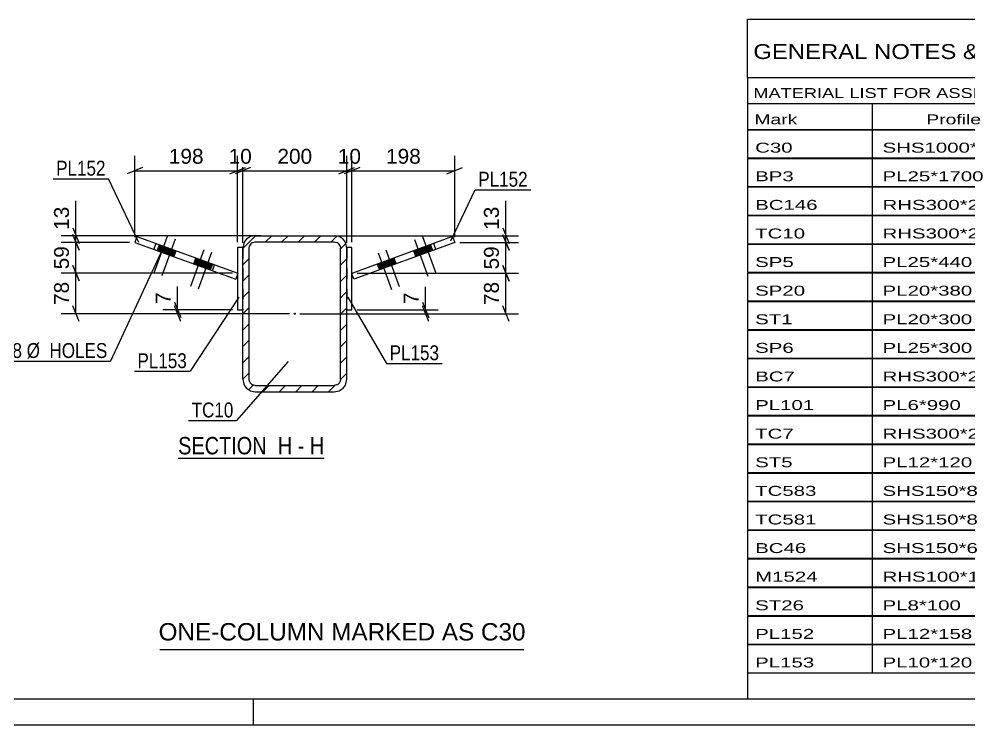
# Model space of a CAD drawing. Header units: millimetres. Extents: x 0 to 841, y 0 to 594.
# Drawn here: x 375.9 to 558.8, y 0 to 135.8 of the extents above; entities that cross this region are included whole.
import ezdxf

# ---------------------------------------------------------------- set-up
doc = ezdxf.new("R2010")
doc.units = ezdxf.units.MM
doc.linetypes.add('DXK_LINE_DOT2', pattern=[3.9198, 1.9599, -1.9599])
doc.linetypes.add('DXK_LINE_DOT3', pattern=[5.9187, 2.979, -0.9799, 0.9799, -0.9799])
doc.styles.add('Arial', font='arial.ttf', dxfattribs={"height": 0.2})
doc.styles.add('Arial Narrow', font='ARIALN.TTF', dxfattribs={"height": 0.2})

# ---------------------------------------------------------------- blocks, each defined once
blk = doc.blocks.new('Unknown-284856302-1131')
at = {"color": 5, "linetype": 'Continuous'}
for p, q in [((5, 5), (836, 5)), ((421, 0), (421, 5)), ((0, 0), (841, 0))]:
    blk.add_line(p, q, dxfattribs=at)
blk = doc.blocks.new('Unknown-284856302-19 - 27796')
at = {"color": 6, "linetype": 'Continuous'}
blk.add_line((406.53, 51.29), (434.6, 51.29), dxfattribs=at)
at = {"color": 0, "linetype": 'Continuous'}
for points in [[(424.64, 52.04), (424.64, 55.54), (406.53, 55.54), (406.53, 52.04)], [(428.46, 52.04), (428.46, 55.54), (425.69, 55.54), (425.69, 52.04)], [(430.79, 52.04), (430.79, 55.54), (429.51, 55.54), (429.51, 52.04)], [(434.6, 52.04), (434.6, 55.54), (431.84, 55.54), (431.84, 52.04)]]:
    blk.add_wipeout(points, dxfattribs=at)
at = {"color": 7, "linetype": 'Continuous', "style": 'Arial Narrow'}
for s, p in [('SECTION ', (406.53, 52.04)), ('H', (425.69, 52.04)), ('H', (431.84, 52.04)), ('-', (429.51, 52.04))]:
    blk.add_text(s, height=3.34, dxfattribs=at).set_placement(p)
blk = doc.blocks.new('Part-284856302-27802 - 27796')
at = {"linetype": 'Continuous'}
h = blk.add_hatch(dxfattribs=at)
h.set_pattern_fill('', scale=0.7, style=0, pattern_type=0)
h.set_pattern_definition([(45, (418.9562, 66.4893), (-1.57154, 1.57154), [])])
h.paths.add_polyline_path([(418.96, 91.69), (418.96, 66.49), (419.14, 65.57), (419.66, 64.79), (420.44, 64.27), (421.36, 64.09), (436.56, 64.09), (437.47, 64.27), (438.25, 64.79), (438.77, 65.57), (438.96, 66.49), (438.96, 91.69), (438.77, 92.61), (438.25, 93.39), (437.47, 93.91), (436.56, 94.09), (421.36, 94.09), (420.44, 93.91), (419.66, 93.39), (419.14, 92.61)])
h.paths.add_polyline_path([(420.51, 92.54), (420.9, 92.8), (421.36, 92.89), (436.56, 92.89), (437.02, 92.8), (437.4, 92.54), (437.66, 92.15), (437.76, 91.69), (437.76, 66.49), (437.66, 66.03), (437.4, 65.64), (437.02, 65.38), (436.56, 65.29), (421.36, 65.29), (420.9, 65.38), (420.51, 65.64), (420.25, 66.03), (420.16, 66.49), (420.16, 91.69), (420.25, 92.15)])
blk.add_hatch(color=246, dxfattribs=at).paths.add_polyline_path([(428.96, 78.99, -1), (428.96, 79.19, -1)])
at = {"color": 2, "linetype": 'Continuous'}
for p, q in [((421.36, 94.09), (420.44, 93.91)), ((421.36, 94.09), (436.56, 94.09)), ((437.47, 93.91), (436.56, 94.09)), ((419.14, 92.61), (418.96, 91.69)), ((418.96, 66.49), (418.96, 91.69)), ((420.16, 91.69), (420.25, 92.15)), ((420.16, 66.49), (420.16, 91.69)), ((420.9, 92.8), (421.36, 92.89)), ((421.36, 92.89), (436.56, 92.89)), ((436.56, 92.89), (437.02, 92.8)), ((437.66, 92.15), (437.76, 91.69)), ((437.76, 66.49), (437.76, 91.69)), ((438.96, 91.69), (438.77, 92.61)), ((438.96, 66.49), (438.96, 91.69)), ((418.96, 66.49), (419.14, 65.57)), ((420.25, 66.03), (420.16, 66.49)), ((437.76, 66.49), (437.66, 66.03)), ((438.77, 65.57), (438.96, 66.49)), ((420.44, 64.27), (421.36, 64.09)), ((421.36, 65.29), (420.9, 65.38)), ((421.36, 65.29), (436.56, 65.29)), ((421.36, 64.09), (436.56, 64.09)), ((437.02, 65.38), (436.56, 65.29)), ((436.56, 64.09), (437.47, 64.27))]:
    blk.add_line(p, q, dxfattribs=at)
at = {"color": 7, "linetype": 'DXK_LINE_DOT3'}
blk.add_line((428.96, 79.09), (428.96, 79.09), dxfattribs=at)
at = {"color": 246, "linetype": 'DXK_LINE_DOT2'}
blk.add_line((428.96, 79.09), (428.96, 79.09), dxfattribs=at)
at = {"color": 246, "linetype": 'Continuous'}
blk.add_circle((428.96, 79.09), 0.1, dxfattribs=at)
at = {"color": 2, "linetype": 'Continuous'}
for centre, radius, start, end in [((421.36, 91.69), 2.4, 112.5, 157.5), ((436.56, 91.69), 2.4, 22.5, 67.5), ((421.36, 91.69), 1.2, 112.5, 157.5), ((436.56, 91.69), 1.2, 22.5, 67.5), ((421.36, 66.49), 1.2, 202.5, 247.5), ((436.56, 66.49), 1.2, 292.5, 337.5), ((421.36, 66.49), 2.4, 202.5, 247.5), ((436.56, 66.49), 2.4, 292.5, 337.5)]:
    blk.add_arc(centre, radius, start, end, dxfattribs=at)
blk = doc.blocks.new('Part-284856302-27866 - 27796')
at = {"color": 2, "linetype": 'Continuous'}
for p, q in [((459.32, 93.91), (439.91, 86.84)), ((459.32, 93.91), (459.73, 92.78)), ((459.73, 92.78), (440.32, 85.71)), ((456.08, 91.45), (455.67, 92.57)), ((440.32, 85.71), (439.91, 86.84))]:
    blk.add_line(p, q, dxfattribs=at)
blk = doc.blocks.new('Part-284856302-27835 - 27796')
at = {"color": 2, "linetype": 'Continuous'}
for p, q in [((439.96, 91.81), (438.96, 91.81)), ((438.96, 91.81), (438.96, 91.69)), ((439.96, 79.81), (439.96, 91.81)), ((438.96, 79.81), (439.96, 79.81))]:
    blk.add_line(p, q, dxfattribs=at)
at = {"color": 7, "linetype": 'DXK_LINE_DOT2'}
blk.add_line((438.96, 91.69), (438.96, 79.81), dxfattribs=at)
blk = doc.blocks.new('Bolt-284856302-27914 - 27796')
at = {"linetype": 'Continuous'}
for points in [[(402.47, 91.24), (404.17, 90.62), (404.58, 91.75), (402.89, 92.36)], [(403.99, 90.69), (405.68, 90.07), (406.09, 91.2), (404.4, 91.81)], [(409.5, 88.68), (411.19, 88.07), (411.6, 89.19), (409.91, 89.81)], [(411.01, 88.13), (412.7, 87.52), (413.11, 88.64), (411.42, 89.26)]]:
    blk.add_hatch(color=1, dxfattribs=at).paths.add_polyline_path(points)
at = {"color": 1, "linetype": 'Continuous'}
for p, q in [((404.41, 93.94), (401.85, 86.89)), ((405.93, 93.39), (403.36, 86.34)), ((402.89, 92.36), (402.47, 91.24)), ((404.4, 91.81), (403.99, 90.69)), ((404.58, 91.75), (404.17, 90.62)), ((406.09, 91.2), (405.68, 90.07)), ((411.44, 91.38), (408.87, 84.33)), ((409.91, 89.81), (409.5, 88.68)), ((412.95, 90.83), (410.38, 83.78)), ((411.42, 89.26), (411.01, 88.13)), ((411.6, 89.19), (411.19, 88.07)), ((413.11, 88.64), (412.7, 87.52))]:
    blk.add_line(p, q, dxfattribs=at)
blk = doc.blocks.new('Part-284856302-27841 - 27796')
at = {"color": 2, "linetype": 'Continuous'}
for p, q in [((418.96, 91.83), (417.96, 91.83)), ((417.96, 91.83), (417.96, 79.83)), ((418.96, 91.83), (418.96, 91.69)), ((417.96, 79.83), (418.96, 79.83))]:
    blk.add_line(p, q, dxfattribs=at)
at = {"color": 7, "linetype": 'DXK_LINE_DOT2'}
blk.add_line((418.96, 91.69), (418.96, 79.83), dxfattribs=at)
blk = doc.blocks.new('Part-284856302-27869 - 27796')
at = {"color": 2, "linetype": 'Continuous'}
for p, q in [((398.61, 93.92), (398.2, 92.79)), ((398.61, 93.92), (418.01, 86.86)), ((398.2, 92.79), (417.6, 85.73)), ((402.25, 92.6), (401.84, 91.47)), ((418.01, 86.86), (417.6, 85.73))]:
    blk.add_line(p, q, dxfattribs=at)
at = {"color": 7, "linetype": 'DXK_LINE_DOT2'}
blk.add_line((413.12, 87.36), (413.53, 88.49), dxfattribs=at)
blk = doc.blocks.new('Bolt-284856302-27911 - 27796')
at = {"linetype": 'Continuous'}
for points in [[(452.23, 90.05), (453.92, 90.66), (453.51, 91.79), (451.82, 91.18)], [(453.76, 90.6), (455.45, 91.22), (455.04, 92.35), (453.35, 91.73)], [(446.75, 88.05), (448.44, 88.67), (448.03, 89.79), (446.34, 89.18)], [(445.22, 87.5), (446.91, 88.11), (446.5, 89.24), (444.81, 88.62)]]:
    blk.add_hatch(color=1, dxfattribs=at).paths.add_polyline_path(points)
at = {"color": 1, "linetype": 'Continuous'}
for p, q in [((451.98, 93.36), (454.55, 86.31)), ((453.51, 93.92), (456.07, 86.87)), ((453.35, 91.73), (453.76, 90.6)), ((453.51, 91.79), (453.92, 90.66)), ((455.04, 92.35), (455.45, 91.22)), ((444.97, 90.81), (447.54, 83.76)), ((446.5, 91.37), (449.06, 84.32)), ((448.03, 89.79), (448.44, 88.67)), ((451.82, 91.18), (452.23, 90.05)), ((444.81, 88.62), (445.22, 87.5)), ((446.34, 89.18), (446.75, 88.05)), ((446.5, 89.24), (446.91, 88.11))]:
    blk.add_line(p, q, dxfattribs=at)
blk = doc.blocks.new('StraightDimension-284856302-31245 - 27796')
at = {"color": 7, "linetype": 'Continuous'}
for p, q in [((438.96, 92.69), (438.96, 109.42)), ((439.96, 92.81), (439.96, 109.42)), ((437.46, 105.97), (440.46, 107.17)), ((441.46, 107.17), (438.46, 105.97)), ((438.96, 106.57), (439.96, 106.57))]:
    blk.add_line(p, q, dxfattribs=at)
at = {"color": 0}
blk.add_wipeout([(442.28, 107.32), (442.28, 111.52), (436.63, 111.52), (436.63, 107.32)], dxfattribs=at)
at = {"color": 3, "style": 'Arial'}
blk.add_text('10', height=2.865, dxfattribs=at).set_placement((437.23, 107.92))
blk = doc.blocks.new('StraightDimension-284856302-31246 - 27796')
at = {"color": 7, "linetype": 'Continuous'}
for p, q in [((418.96, 92.69), (418.96, 109.42)), ((438.96, 92.69), (438.96, 109.42)), ((420.46, 107.17), (417.46, 105.97)), ((418.96, 106.57), (438.96, 106.57)), ((437.46, 105.97), (440.46, 107.17))]:
    blk.add_line(p, q, dxfattribs=at)
at = {"color": 0}
blk.add_wipeout([(432.89, 107.32), (432.89, 111.52), (425.02, 111.52), (425.02, 107.32)], dxfattribs=at)
at = {"color": 3, "style": 'Arial'}
blk.add_text('200', height=2.865, dxfattribs=at).set_placement((425.62, 107.92))
blk = doc.blocks.new('StraightDimension-284856302-31697 - 27796')
at = {"color": 7, "linetype": 'Continuous'}
for p, q in [((386.27, 88.38), (387.47, 85.38)), ((416.96, 86.88), (384.02, 86.88)), ((386.87, 79.09), (386.87, 86.88)), ((387.47, 77.59), (386.27, 80.59)), ((427.96, 79.09), (384.02, 79.09))]:
    blk.add_line(p, q, dxfattribs=at)
at = {"color": 0}
blk.add_wipeout([(386.12, 85.81), (381.92, 85.81), (381.92, 80.16), (386.12, 80.16)], dxfattribs=at)
at = {"color": 3, "style": 'Arial'}
blk.add_text('78', height=2.865, rotation=90.0002, dxfattribs=at).set_placement((385.52, 80.76))
blk = doc.blocks.new('StraightDimension-284856302-31244 - 27796')
at = {"color": 7, "linetype": 'Continuous'}
for p, q in [((439.96, 92.81), (439.96, 109.42)), ((459.73, 93.78), (459.73, 109.42)), ((441.46, 107.17), (438.46, 105.97)), ((439.96, 106.57), (459.73, 106.57)), ((458.23, 105.97), (461.23, 107.17))]:
    blk.add_line(p, q, dxfattribs=at)
at = {"color": 0}
blk.add_wipeout([(453.78, 107.32), (453.78, 111.52), (445.91, 111.52), (445.91, 107.32)], dxfattribs=at)
at = {"color": 3, "style": 'Arial'}
blk.add_text('198', height=2.865, dxfattribs=at).set_placement((446.51, 107.92))
blk = doc.blocks.new('StraightDimension-284856302-31247 - 27796')
at = {"color": 7, "linetype": 'Continuous'}
for p, q in [((417.96, 92.83), (417.96, 109.42)), ((418.96, 92.69), (418.96, 109.42)), ((416.46, 105.97), (419.46, 107.17)), ((420.46, 107.17), (417.46, 105.97)), ((417.96, 106.57), (418.96, 106.57))]:
    blk.add_line(p, q, dxfattribs=at)
at = {"color": 0}
blk.add_wipeout([(421.28, 107.32), (421.28, 111.52), (415.63, 111.52), (415.63, 107.32)], dxfattribs=at)
at = {"color": 3, "style": 'Arial'}
blk.add_text('10', height=2.865, dxfattribs=at).set_placement((416.23, 107.92))
blk = doc.blocks.new('StraightDimension-284856302-31248 - 27796')
at = {"color": 7, "linetype": 'Continuous'}
for p, q in [((398.2, 93.79), (398.2, 109.42)), ((417.96, 92.83), (417.96, 109.42)), ((399.7, 107.17), (396.7, 105.97)), ((398.2, 106.57), (417.96, 106.57)), ((416.46, 105.97), (419.46, 107.17))]:
    blk.add_line(p, q, dxfattribs=at)
at = {"color": 0}
blk.add_wipeout([(412.01, 107.32), (412.01, 111.52), (404.14, 111.52), (404.14, 107.32)], dxfattribs=at)
at = {"color": 3, "style": 'Arial'}
blk.add_text('198', height=2.865, dxfattribs=at).set_placement((404.74, 107.92))
blk = doc.blocks.new('StraightDimension-284856302-31695 - 27796')
at = {"color": 7, "linetype": 'Continuous'}
for p, q in [((386.27, 95.59), (387.47, 92.59)), ((422.43, 94.09), (384.02, 94.09)), ((387.47, 91.29), (386.27, 94.29)), ((386.87, 92.79), (386.87, 94.09)), ((397.2, 92.79), (384.02, 92.79))]:
    blk.add_line(p, q, dxfattribs=at)
at = {"color": 0}
blk.add_wipeout([(386.12, 100.26), (381.92, 100.26), (381.92, 94.61), (386.12, 94.61)], dxfattribs=at)
at = {"color": 7, "linetype": 'Continuous'}
blk.add_line((386.87, 94.09), (386.87, 100.79), dxfattribs=at)
blk.add_line((386.87, 94.09), (386.87, 100.79), dxfattribs=at)
at = {"color": 3, "style": 'Arial'}
blk.add_text('13', height=2.865, rotation=90.0002, dxfattribs=at).set_placement((385.52, 95.21))
blk = doc.blocks.new('StraightDimension-284856302-31696 - 27796')
at = {"color": 7, "linetype": 'Continuous'}
for p, q in [((386.27, 94.29), (387.47, 91.29)), ((397.2, 92.79), (384.02, 92.79)), ((386.87, 86.88), (386.87, 92.79)), ((387.47, 85.38), (386.27, 88.38)), ((416.96, 86.88), (384.02, 86.88))]:
    blk.add_line(p, q, dxfattribs=at)
at = {"color": 0}
blk.add_wipeout([(386.12, 92.66), (381.92, 92.66), (381.92, 87.01), (386.12, 87.01)], dxfattribs=at)
at = {"color": 3, "style": 'Arial'}
blk.add_text('59', height=2.865, rotation=90.0002, dxfattribs=at).set_placement((385.52, 87.61))
blk = doc.blocks.new('StraightDimension-284856302-31729 - 27796')
at = {"color": 7, "linetype": 'Continuous'}
for p, q in [((468.96, 95.59), (470.16, 92.59)), ((435.96, 94.09), (471.96, 94.09)), ((470.16, 91.28), (468.96, 94.28)), ((469.56, 92.78), (469.56, 94.09)), ((460.73, 92.78), (471.96, 92.78))]:
    blk.add_line(p, q, dxfattribs=at)
at = {"color": 0}
blk.add_wipeout([(468.81, 100.26), (464.61, 100.26), (464.61, 94.61), (468.81, 94.61)], dxfattribs=at)
at = {"color": 7, "linetype": 'Continuous'}
blk.add_line((469.56, 94.09), (469.56, 100.79), dxfattribs=at)
blk.add_line((469.56, 94.09), (469.56, 100.79), dxfattribs=at)
at = {"color": 3, "style": 'Arial'}
blk.add_text('13', height=2.865, rotation=90.0002, dxfattribs=at).set_placement((468.21, 95.21))
blk = doc.blocks.new('StraightDimension-284856302-31730 - 27796')
at = {"color": 7, "linetype": 'Continuous'}
for p, q in [((468.96, 94.28), (470.16, 91.28)), ((460.73, 92.78), (471.96, 92.78)), ((469.56, 86.86), (469.56, 92.78)), ((470.16, 85.36), (468.96, 88.36)), ((440.96, 86.86), (471.96, 86.86))]:
    blk.add_line(p, q, dxfattribs=at)
at = {"color": 0}
blk.add_wipeout([(468.81, 92.64), (464.61, 92.64), (464.61, 86.99), (468.81, 86.99)], dxfattribs=at)
at = {"color": 3, "style": 'Arial'}
blk.add_text('59', height=2.865, rotation=90.0002, dxfattribs=at).set_placement((468.21, 87.59))
blk = doc.blocks.new('StraightDimension-284856302-31731 - 27796')
at = {"color": 7, "linetype": 'Continuous'}
for p, q in [((468.96, 88.36), (470.16, 85.36)), ((440.96, 86.86), (471.96, 86.86)), ((469.56, 79.09), (469.56, 86.86)), ((470.16, 77.59), (468.96, 80.59)), ((429.96, 79.09), (471.96, 79.09))]:
    blk.add_line(p, q, dxfattribs=at)
at = {"color": 0}
blk.add_wipeout([(468.81, 85.8), (464.61, 85.8), (464.61, 80.15), (468.81, 80.15)], dxfattribs=at)
at = {"color": 3, "style": 'Arial'}
blk.add_text('78', height=2.865, rotation=90.0002, dxfattribs=at).set_placement((468.21, 80.75))
blk = doc.blocks.new('StraightDimension-284856302-31787 - 27796')
at = {"color": 7, "linetype": 'Continuous'}
for p, q in [((405.83, 81.33), (407.03, 78.33)), ((407.03, 77.59), (405.83, 80.59)), ((416.96, 79.83), (403.58, 79.83)), ((427.96, 79.09), (403.58, 79.09)), ((406.43, 79.09), (406.43, 79.83))]:
    blk.add_line(p, q, dxfattribs=at)
at = {"color": 0}
blk.add_wipeout([(405.68, 83.78), (401.48, 83.78), (401.48, 80.35), (405.68, 80.35)], dxfattribs=at)
at = {"color": 7, "linetype": 'Continuous'}
blk.add_line((406.43, 79.83), (406.43, 84.3), dxfattribs=at)
blk.add_line((406.43, 79.83), (406.43, 84.3), dxfattribs=at)
at = {"color": 3, "style": 'Arial'}
blk.add_text('7', height=2.87, rotation=90.0002, dxfattribs=at).set_placement((405.08, 80.95))
blk = doc.blocks.new('StraightDimension-284856302-31801 - 27796')
at = {"color": 7, "linetype": 'Continuous'}
for p, q in [((453.52, 81.31), (454.72, 78.31)), ((454.72, 77.59), (453.52, 80.59)), ((429.96, 79.09), (456.52, 79.09)), ((440.96, 79.81), (456.52, 79.81)), ((454.12, 79.09), (454.12, 79.81))]:
    blk.add_line(p, q, dxfattribs=at)
at = {"color": 0}
blk.add_wipeout([(453.37, 83.75), (449.17, 83.75), (449.17, 80.33), (453.37, 80.33)], dxfattribs=at)
at = {"color": 7, "linetype": 'Continuous'}
blk.add_line((454.12, 79.81), (454.12, 84.28), dxfattribs=at)
blk.add_line((454.12, 79.81), (454.12, 84.28), dxfattribs=at)
at = {"color": 3, "style": 'Arial'}
blk.add_text('7', height=2.87, rotation=90.0002, dxfattribs=at).set_placement((452.77, 80.93))
blk = doc.blocks.new('Unknown-284856302-36114')
at = {"color": 7, "linetype": 'Continuous'}
for p, q in [((516, 135.75), (676, 135.75)), ((516, 124.5), (516, 135.75)), ((676, 135.75), (676, 124.5)), ((516, 124.5), (676, 124.5)), ((516, 124.5), (516, 119.5)), ((676, 124.5), (676, 119.5)), ((516, 119.5), (676, 119.5)), ((516, 119.5), (516, 114.5)), ((540, 119.5), (540, 114.5)), ((575.5, 119.5), (575.5, 114.5)), ((601.5, 119.5), (601.5, 114.5)), ((614.5, 119.5), (614.5, 114.5)), ((632, 119.5), (632, 114.5)), ((654, 119.5), (654, 114.5)), ((676, 119.5), (676, 114.5)), ((516, 114.5), (676, 114.5)), ((516, 114.45), (516, 109.05)), ((516, 114.45), (676, 114.45)), ((540, 114.5), (540, 109)), ((575.5, 114.5), (575.5, 109)), ((601.5, 114.5), (601.5, 109)), ((614.5, 114.5), (614.5, 109)), ((632, 114.5), (632, 109)), ((654, 114.5), (654, 109)), ((676, 114.45), (676, 109.05)), ((516, 109.05), (676, 109.05)), ((516, 108.95), (516, 103.55)), ((516, 108.95), (676, 108.95)), ((540, 109), (540, 103.5)), ((575.5, 109), (575.5, 103.5)), ((601.5, 109), (601.5, 103.5)), ((614.5, 109), (614.5, 103.5)), ((632, 109), (632, 103.5)), ((654, 109), (654, 103.5)), ((676, 108.95), (676, 103.55)), ((516, 103.55), (676, 103.55)), ((516, 103.45), (516, 98.05)), ((516, 103.45), (676, 103.45)), ((540, 103.5), (540, 98)), ((575.5, 103.5), (575.5, 98)), ((601.5, 103.5), (601.5, 98)), ((614.5, 103.5), (614.5, 98)), ((632, 103.5), (632, 98)), ((654, 103.5), (654, 98)), ((676, 103.45), (676, 98.05)), ((516, 98.05), (676, 98.05)), ((516, 97.95), (516, 92.55)), ((516, 97.95), (676, 97.95)), ((540, 98), (540, 92.5)), ((575.5, 98), (575.5, 92.5)), ((601.5, 98), (601.5, 92.5)), ((614.5, 98), (614.5, 92.5)), ((632, 98), (632, 92.5)), ((654, 98), (654, 92.5)), ((676, 97.95), (676, 92.55)), ((516, 92.55), (676, 92.55)), ((516, 92.45), (516, 87.05)), ((516, 92.45), (676, 92.45)), ((540, 92.5), (540, 87)), ((575.5, 92.5), (575.5, 87)), ((601.5, 92.5), (601.5, 87)), ((614.5, 92.5), (614.5, 87)), ((632, 92.5), (632, 87)), ((654, 92.5), (654, 87)), ((676, 92.45), (676, 87.05)), ((516, 87.05), (676, 87.05)), ((516, 86.95), (516, 81.55)), ((516, 86.95), (676, 86.95)), ((540, 87), (540, 81.5)), ((575.5, 87), (575.5, 81.5)), ((601.5, 87), (601.5, 81.5)), ((614.5, 87), (614.5, 81.5)), ((632, 87), (632, 81.5)), ((654, 87), (654, 81.5)), ((676, 86.95), (676, 81.55)), ((516, 81.55), (676, 81.55)), ((516, 81.45), (516, 76.05)), ((516, 81.45), (676, 81.45)), ((540, 81.5), (540, 76)), ((575.5, 81.5), (575.5, 76)), ((601.5, 81.5), (601.5, 76)), ((614.5, 81.5), (614.5, 76)), ((632, 81.5), (632, 76)), ((654, 81.5), (654, 76)), ((676, 81.45), (676, 76.05)), ((516, 76.05), (676, 76.05)), ((516, 75.95), (516, 70.55)), ((516, 75.95), (676, 75.95)), ((540, 76), (540, 70.5)), ((575.5, 76), (575.5, 70.5)), ((601.5, 76), (601.5, 70.5)), ((614.5, 76), (614.5, 70.5)), ((632, 76), (632, 70.5)), ((654, 76), (654, 70.5)), ((676, 75.95), (676, 70.55)), ((516, 70.55), (676, 70.55)), ((516, 70.45), (516, 65.05)), ((516, 70.45), (676, 70.45)), ((540, 70.5), (540, 65)), ((575.5, 70.5), (575.5, 65)), ((601.5, 70.5), (601.5, 65)), ((614.5, 70.5), (614.5, 65)), ((632, 70.5), (632, 65)), ((654, 70.5), (654, 65)), ((676, 70.45), (676, 65.05)), ((516, 65.05), (676, 65.05)), ((516, 64.95), (516, 59.55)), ((516, 64.95), (676, 64.95)), ((540, 65), (540, 59.5)), ((575.5, 65), (575.5, 59.5)), ((601.5, 65), (601.5, 59.5)), ((614.5, 65), (614.5, 59.5)), ((632, 65), (632, 59.5)), ((654, 65), (654, 59.5)), ((676, 64.95), (676, 59.55)), ((516, 59.55), (676, 59.55)), ((516, 59.45), (516, 54.05)), ((516, 59.45), (676, 59.45)), ((540, 59.5), (540, 54)), ((575.5, 59.5), (575.5, 54)), ((601.5, 59.5), (601.5, 54)), ((614.5, 59.5), (614.5, 54)), ((632, 59.5), (632, 54)), ((654, 59.5), (654, 54)), ((676, 59.45), (676, 54.05)), ((516, 54.05), (676, 54.05)), ((516, 53.95), (516, 48.55)), ((516, 53.95), (676, 53.95)), ((540, 54), (540, 48.5)), ((575.5, 54), (575.5, 48.5)), ((601.5, 54), (601.5, 48.5)), ((614.5, 54), (614.5, 48.5)), ((632, 54), (632, 48.5)), ((654, 54), (654, 48.5)), ((676, 53.95), (676, 48.55)), ((516, 48.55), (676, 48.55)), ((516, 48.45), (516, 43.05)), ((516, 48.45), (676, 48.45)), ((540, 48.5), (540, 43)), ((575.5, 48.5), (575.5, 43)), ((601.5, 48.5), (601.5, 43)), ((614.5, 48.5), (614.5, 43)), ((632, 48.5), (632, 43)), ((654, 48.5), (654, 43)), ((676, 48.45), (676, 43.05)), ((516, 43.05), (676, 43.05)), ((516, 42.95), (516, 37.55)), ((516, 42.95), (676, 42.95)), ((540, 43), (540, 37.5)), ((575.5, 43), (575.5, 37.5)), ((601.5, 43), (601.5, 37.5)), ((614.5, 43), (614.5, 37.5)), ((632, 43), (632, 37.5)), ((654, 43), (654, 37.5)), ((676, 42.95), (676, 37.55)), ((516, 37.55), (676, 37.55)), ((516, 37.45), (516, 32.05)), ((516, 37.45), (676, 37.45)), ((540, 37.5), (540, 32)), ((575.5, 37.5), (575.5, 32)), ((601.5, 37.5), (601.5, 32)), ((614.5, 37.5), (614.5, 32)), ((632, 37.5), (632, 32)), ((654, 37.5), (654, 32)), ((676, 37.45), (676, 32.05)), ((516, 32.05), (676, 32.05)), ((516, 31.95), (516, 26.55)), ((516, 31.95), (676, 31.95)), ((540, 32), (540, 26.5)), ((575.5, 32), (575.5, 26.5)), ((601.5, 32), (601.5, 26.5)), ((614.5, 32), (614.5, 26.5)), ((632, 32), (632, 26.5)), ((654, 32), (654, 26.5)), ((676, 31.95), (676, 26.55)), ((516, 26.55), (676, 26.55)), ((516, 26.45), (516, 21.05)), ((516, 26.45), (676, 26.45)), ((540, 26.5), (540, 21)), ((575.5, 26.5), (575.5, 21)), ((601.5, 26.5), (601.5, 21)), ((614.5, 26.5), (614.5, 21)), ((632, 26.5), (632, 21)), ((654, 26.5), (654, 21)), ((676, 26.45), (676, 21.05)), ((516, 21.05), (676, 21.05)), ((516, 20.95), (516, 15.55)), ((516, 20.95), (676, 20.95)), ((540, 21), (540, 15.5)), ((575.5, 21), (575.5, 15.5)), ((601.5, 21), (601.5, 15.5)), ((614.5, 21), (614.5, 15.5)), ((632, 21), (632, 15.5)), ((654, 21), (654, 15.5)), ((676, 20.95), (676, 15.55)), ((516, 15.55), (676, 15.55)), ((516, 15.45), (516, 10.05)), ((516, 15.45), (676, 15.45)), ((540, 15.5), (540, 10)), ((575.5, 15.5), (575.5, 10)), ((601.5, 15.5), (601.5, 10)), ((614.5, 15.5), (614.5, 10)), ((632, 15.5), (632, 10)), ((654, 15.5), (654, 10)), ((676, 15.45), (676, 10.05)), ((516, 10.05), (676, 10.05)), ((516, 10), (676, 10)), ((516, 10), (516, 5)), ((632, 10), (632, 5)), ((654, 10), (654, 5)), ((676, 10), (676, 5)), ((516, 5), (676, 5))]:
    blk.add_line(p, q, dxfattribs=at)
at = {"color": 7, "style": 'Arial Narrow'}
for s, height, width, p in [('GENERAL NOTES & WELD DETAILS :', 2.8633, 1.4, (517.15, 128.06)), ('REFER TYP DRAWING TYP-01', 1.9089, 1.6, (600.7, 128.16)), ('No. Required', 1.9089, 1.6, (647.41, 120.56)), ("MATERIAL LIST FOR ASSEMBLY MK'D", 1.9089, 1.6, (517.15, 120.56)), ('C30', 1.909, 1.794707, (612.2, 120.47)), ('1', 1.91, 1.794707, (638.08, 120.56)), ('Mark', 1.909, 1.7, (517.34, 115.5)), ('Profile', 1.909, 1.7, (550.41, 115.5)), ('Material', 1.909, 1.7, (580.54, 115.56)), ('No.', 1.909, 1.7, (605.5, 115.56)), ('Length', 1.909, 1.7, (616, 115.56)), ('Area', 1.909, 1.7, (638.5, 115.56)), ('Weight', 1.909, 1.7, (658, 115.56))]:
    blk.add_text(s, height=height, dxfattribs=dict(at, width=width)).set_placement(p)
at = {"color": 7, "linetype": 'Continuous', "style": 'Arial Narrow'}
for s, height, width, p in [('C30', 1.909, 1.794707, (517.5, 110.06)), ('SHS1000*30', 1.909, 1.794707, (542, 110.06)), ('E350', 1.909, 1.794707, (581.74, 110.06)), ('1', 1.91, 1.794707, (605.86, 110.06)), ('12750', 1.909, 1.794707, (616.4, 110.06)), ('51.1', 1.909, 1.794707, (640.13, 110.06)), ('116***', 1.909, 1.794707, (657.65, 110.06)), ('BP3', 1.909, 1.794707, (517.5, 104.56)), ('PL25*1700', 1.909, 1.794707, (542, 104.56)), ('E350', 1.909, 1.794707, (581.74, 104.56)), ('1', 1.91, 1.794707, (605.86, 104.56)), ('1700', 1.909, 1.794707, (618.58, 104.56)), ('6.0', 1.909, 1.794707, (642.32, 104.56)), ('567.2', 1.909, 1.794707, (658.96, 104.56)), ('BC146', 1.909, 1.794707, (517.5, 99.06)), ('RHS300*200*14', 1.9089, 1.794707, (542, 99.06)), ('E350', 1.909, 1.794707, (581.74, 99.06)), ('1', 1.91, 1.794707, (605.86, 99.06)), ('1075', 1.909, 1.794707, (618.58, 99.06)), ('1.1', 1.909, 1.794707, (642.32, 99.06)), ('111.5', 1.909, 1.794707, (658.96, 99.06)), ('TC10', 1.909, 1.794707, (517.5, 93.56)), ('RHS300*200*12', 1.9089, 1.794707, (542, 93.56)), ('E350', 1.909, 1.794707, (581.74, 93.56)), ('1', 1.91, 1.794707, (605.86, 93.56)), ('1075', 1.909, 1.794707, (618.58, 93.56)), ('1.1', 1.909, 1.794707, (642.32, 93.56)), ('96.4', 1.909, 1.794707, (661.14, 93.56)), ('SP5', 1.909, 1.794707, (517.5, 88.06)), ('PL25*440', 1.909, 1.794707, (542, 88.06)), ('E350', 1.909, 1.794707, (581.74, 88.06)), ('2', 1.91, 1.794707, (605.86, 88.06)), ('540', 1.909, 1.794707, (620.77, 88.06)), ('0.5', 1.909, 1.794707, (642.32, 88.06)), ('93.3', 1.909, 1.794707, (661.14, 88.06)), ('SP20', 1.909, 1.794707, (517.5, 82.56)), ('PL20*380', 1.909, 1.794707, (542, 82.56)), ('E350', 1.909, 1.794707, (581.74, 82.56)), ('4', 1.91, 1.794707, (605.86, 82.56)), ('380', 1.909, 1.794707, (620.77, 82.56)), ('0.3', 1.909, 1.794707, (642.32, 82.56)), ('90.7', 1.909, 1.794707, (661.14, 82.56)), ('ST1', 1.909, 1.794707, (517.5, 77.06)), ('PL20*300', 1.909, 1.794707, (542, 77.06)), ('E350', 1.909, 1.794707, (581.74, 77.06)), ('8', 1.91, 1.794707, (605.86, 77.06)), ('300', 1.909, 1.794707, (620.77, 77.06)), ('0.1', 1.909, 1.794707, (642.32, 77.06)), ('63.6', 1.909, 1.794707, (661.14, 77.06)), ('SP6', 1.909, 1.794707, (517.5, 71.56)), ('PL25*300', 1.909, 1.794707, (542, 71.56)), ('E350', 1.909, 1.794707, (581.74, 71.56)), ('2', 1.91, 1.794707, (605.86, 71.56)), ('440', 1.909, 1.794707, (620.77, 71.56)), ('0.3', 1.909, 1.794707, (642.32, 71.56)), ('51.8', 1.909, 1.794707, (661.14, 71.56)), ('BC7', 1.909, 1.794707, (517.5, 66.06)), ('RHS300*200*14', 1.9089, 1.794707, (542, 66.06)), ('E350', 1.909, 1.794707, (581.74, 66.06)), ('1', 1.91, 1.794707, (605.86, 66.06)), ('475', 1.909, 1.794707, (620.77, 66.06)), ('0.5', 1.909, 1.794707, (642.32, 66.06)), ('49.3', 1.909, 1.794707, (661.14, 66.06)), ('PL101', 1.909, 1.794707, (517.5, 60.56)), ('PL6*990', 1.909, 1.794707, (542, 60.56)), ('E350', 1.909, 1.794707, (581.74, 60.56)), ('1', 1.91, 1.794707, (605.86, 60.56)), ('990', 1.909, 1.794707, (620.77, 60.56)), ('2.0', 1.909, 1.794707, (642.32, 60.56)), ('46.2', 1.909, 1.794707, (661.14, 60.56)), ('TC7', 1.909, 1.794707, (517.5, 55.06)), ('RHS300*200*12', 1.9089, 1.794707, (542, 55.06)), ('E350', 1.909, 1.794707, (581.74, 55.06)), ('1', 1.91, 1.794707, (605.86, 55.06)), ('475', 1.909, 1.794707, (620.77, 55.06)), ('0.5', 1.909, 1.794707, (642.32, 55.06)), ('42.6', 1.909, 1.794707, (661.14, 55.06)), ('ST5', 1.909, 1.794707, (517.5, 49.56)), ('PL12*120', 1.909, 1.794707, (542, 49.56)), ('E350', 1.909, 1.794707, (581.74, 49.56)), ('32', 1.909, 1.794707, (604.76, 49.56)), ('120', 1.909, 1.794707, (620.77, 49.56)), ('0.0', 1.909, 1.794707, (642.32, 49.56)), ('21.4', 1.909, 1.794707, (661.14, 49.56)), ('TC583', 1.909, 1.794707, (517.5, 44.06)), ('SHS150*8', 1.909, 1.794707, (542, 44.06)), ('E350', 1.909, 1.794707, (581.74, 44.06)), ('1', 1.91, 1.794707, (605.86, 44.06)), ('577', 1.909, 1.794707, (620.77, 44.06)), ('0.3', 1.909, 1.794707, (642.32, 44.06)), ('19.6', 1.909, 1.794707, (661.14, 44.06)), ('TC581', 1.909, 1.794707, (517.5, 38.56)), ('SHS150*8', 1.909, 1.794707, (542, 38.56)), ('E350', 1.909, 1.794707, (581.74, 38.56)), ('1', 1.91, 1.794707, (605.86, 38.56)), ('567', 1.909, 1.794707, (620.77, 38.56)), ('0.3', 1.909, 1.794707, (642.32, 38.56)), ('19.2', 1.909, 1.794707, (661.14, 38.56)), ('BC46', 1.909, 1.794707, (517.5, 33.06)), ('SHS150*6', 1.909, 1.794707, (542, 33.06)), ('E350', 1.909, 1.794707, (581.74, 33.06)), ('2', 1.91, 1.794707, (605.86, 33.06)), ('300', 1.909, 1.794707, (620.77, 33.06)), ('0.2', 1.909, 1.794707, (642.32, 33.06)), ('14.8', 1.909, 1.794707, (661.14, 33.06)), ('M1524', 1.909, 1.794707, (517.5, 27.56)), ('RHS100*100*6', 1.9089, 1.794707, (542, 27.56)), ('E350', 1.909, 1.794707, (581.74, 27.56)), ('2', 1.91, 1.794707, (605.86, 27.56)), ('390', 1.909, 1.794707, (620.77, 27.56)), ('0.2', 1.909, 1.794707, (642.32, 27.56)), ('13.8', 1.909, 1.794707, (661.14, 27.56)), ('ST26', 1.909, 1.794707, (517.5, 22.06)), ('PL8*100', 1.909, 1.794707, (542, 22.06)), ('E350', 1.909, 1.794707, (581.74, 22.06)), ('32', 1.909, 1.794707, (604.76, 22.06)), ('115', 1.909, 1.794707, (620.77, 22.06)), ('0.0', 1.909, 1.794707, (642.32, 22.06)), ('11.3', 1.909, 1.794707, (661.14, 22.06)), ('PL152', 1.909, 1.794707, (517.5, 16.56)), ('PL12*158', 1.909, 1.794707, (542, 16.56)), ('E350', 1.909, 1.794707, (581.74, 16.56)), ('4', 1.91, 1.794707, (605.86, 16.56)), ('207', 1.909, 1.794707, (620.77, 16.56)), ('0.1', 1.909, 1.794707, (642.32, 16.56)), ('9.8', 1.909, 1.794707, (663.33, 16.56)), ('PL153', 1.909, 1.794707, (517.5, 11.06)), ('PL10*120', 1.909, 1.794707, (542, 11.06)), ('E350', 1.909, 1.794707, (581.74, 11.06)), ('4', 1.91, 1.794707, (605.86, 11.06)), ('158', 1.909, 1.794707, (620.77, 11.06)), ('0.0', 1.909, 1.794707, (642.32, 11.06)), ('6.0', 1.909, 1.794707, (663.33, 11.06)), ('Total', 1.909, 1.7, (618.33, 6.5)), ('68.9', 1.909, 1.794707, (639.64, 6.5)), ('129***', 1.909, 1.794707, (657.65, 6.5))]:
    blk.add_text(s, height=height, dxfattribs=dict(at, width=width)).set_placement(p)
blk = doc.blocks.new('Unknown-284856302-36115')
at = {"color": 7, "linetype": 'Continuous'}
blk.add_line((403, 14.5), (473, 14.5), dxfattribs=at)
at = {"color": 7, "style": 'Arial'}
blk.add_text('ONE-COLUMN MARKED AS C30', height=3.3428, dxfattribs=at).set_placement((402.76, 16.25))
blk = doc.blocks.new('Mark-284856302-31814 - 27796')
at = {"color": 0}
blk.add_wipeout([(392.56, 105.63), (392.56, 108.63), (383.06, 108.63), (383.06, 105.63)], dxfattribs=at)
blk.add_wipeout([(392.56, 105.63), (392.56, 108.63), (383.06, 108.63), (383.06, 105.63)], dxfattribs=at)
at = {"color": 30, "linetype": 'Continuous'}
for p in [(382.46, 105.03), (398.96, 92.75)]:
    blk.add_line(p, (393.16, 105.03), dxfattribs=at)
at = {"color": 3, "style": 'Arial Narrow'}
blk.add_text('PL152', height=2.863, dxfattribs=at).set_placement((383.06, 105.63))
blk = doc.blocks.new('Mark-284856302-31822 - 27796')
at = {"color": 0}
blk.add_wipeout([(473.75, 103.51), (473.75, 106.51), (464.25, 106.51), (464.25, 103.51)], dxfattribs=at)
blk.add_wipeout([(473.75, 103.51), (473.75, 106.51), (464.25, 106.51), (464.25, 103.51)], dxfattribs=at)
at = {"color": 30, "linetype": 'Continuous'}
for p, q in [((458.95, 93.12), (463.65, 102.91)), ((463.65, 102.91), (474.35, 102.91))]:
    blk.add_line(p, q, dxfattribs=at)
at = {"color": 3, "style": 'Arial Narrow'}
blk.add_text('PL152', height=2.863, dxfattribs=at).set_placement((464.25, 103.51))
blk = doc.blocks.new('Mark-284856302-31831 - 27796')
at = {"color": 0}
blk.add_wipeout([(417.16, 59.14), (417.16, 62.14), (409.12, 62.14), (409.12, 59.14)], dxfattribs=at)
blk.add_wipeout([(417.16, 59.14), (417.16, 62.14), (409.12, 62.14), (409.12, 59.14)], dxfattribs=at)
at = {"color": 30, "linetype": 'Continuous'}
for p in [(427.69, 69.87), (408.52, 58.54)]:
    blk.add_line(p, (417.76, 58.54), dxfattribs=at)
at = {"color": 3, "style": 'Arial Narrow'}
blk.add_text('TC10', height=2.863, dxfattribs=at).set_placement((409.12, 59.14))
blk = doc.blocks.new('Mark-284856302-35056 - 27796')
at = {"color": 0}
blk.add_wipeout([(456.71, 70.14), (456.71, 73.14), (447.21, 73.14), (447.21, 70.14)], dxfattribs=at)
blk.add_wipeout([(456.71, 70.14), (456.71, 73.14), (447.21, 73.14), (447.21, 70.14)], dxfattribs=at)
at = {"color": 30, "linetype": 'Continuous'}
for p, q in [((439.19, 82.24), (446.61, 69.54)), ((446.61, 69.54), (457.31, 69.54))]:
    blk.add_line(p, q, dxfattribs=at)
at = {"color": 3, "style": 'Arial Narrow'}
blk.add_text('PL153', height=2.863, dxfattribs=at).set_placement((447.21, 70.14))
blk = doc.blocks.new('Mark-284856302-35059 - 27796')
at = {"color": 0}
blk.add_wipeout([(408.21, 68.61), (408.21, 71.61), (398.7, 71.61), (398.7, 68.61)], dxfattribs=at)
blk.add_wipeout([(408.21, 68.61), (408.21, 71.61), (398.7, 71.61), (398.7, 68.61)], dxfattribs=at)
at = {"color": 30, "linetype": 'Continuous'}
for p in [(418.19, 82.26), (398.1, 68.01)]:
    blk.add_line(p, (408.81, 68.01), dxfattribs=at)
at = {"color": 3, "style": 'Arial Narrow'}
blk.add_text('PL153', height=2.863, dxfattribs=at).set_placement((398.7, 68.61))
blk = doc.blocks.new('Mark-284856302-35780 - 27796')
at = {"color": 0}
blk.add_wipeout([(369.21, 70.57), (369.21, 73.57), (367.39, 73.57), (367.39, 70.57)], dxfattribs=at)
blk.add_wipeout([(369.21, 70.57), (369.21, 73.57), (367.39, 73.57), (367.39, 70.57)], dxfattribs=at)
at = {"color": 3, "style": 'Arial Narrow'}
blk.add_text('4', height=2.86, dxfattribs=at).set_placement((367.39, 70.57))
at = {"color": 0}
blk.add_wipeout([(371.94, 70.57), (371.94, 73.57), (370.11, 73.57), (370.11, 70.57)], dxfattribs=at)
blk.add_wipeout([(371.94, 70.57), (371.94, 73.57), (370.11, 73.57), (370.11, 70.57)], dxfattribs=at)
at = {"color": 3, "style": 'Arial Narrow'}
blk.add_text('#', height=2.86, dxfattribs=at).set_placement((370.11, 70.57))
at = {"color": 0}
blk.add_wipeout([(376.5, 70.57), (376.5, 73.57), (372.84, 73.57), (372.84, 70.57)], dxfattribs=at)
blk.add_wipeout([(376.5, 70.57), (376.5, 73.57), (372.84, 73.57), (372.84, 70.57)], dxfattribs=at)
at = {"color": 3, "style": 'Arial Narrow'}
blk.add_text('18', height=2.863, dxfattribs=at).set_placement((372.84, 70.57))
at = {"color": 0}
blk.add_wipeout([(392.93, 70.57), (392.93, 73.57), (377.4, 73.57), (377.4, 70.57)], dxfattribs=at)
blk.add_wipeout([(392.93, 70.57), (392.93, 73.57), (377.4, 73.57), (377.4, 70.57)], dxfattribs=at)
at = {"color": 7, "linetype": 'Continuous'}
for p in [(403.53, 91.49), (366.79, 69.97)]:
    blk.add_line(p, (393.53, 69.97), dxfattribs=at)
at = {"color": 3, "style": 'Arial Narrow'}
blk.add_text('Ø  HOLES', height=2.863, dxfattribs=at).set_placement((377.4, 70.57))

msp = doc.modelspace()

# ---------------------------------------------------------------- block references
for name in ['Unknown-284856302-1131', 'Unknown-284856302-36114', 'Part-284856302-27869 - 27796', 'Bolt-284856302-27914 - 27796', 'Part-284856302-27802 - 27796', 'Part-284856302-27866 - 27796', 'Bolt-284856302-27911 - 27796', 'Part-284856302-27841 - 27796', 'Part-284856302-27835 - 27796', 'Unknown-284856302-36115']:
    msp.add_blockref(name, (0, 0))

# ---------------------------------------------------------------- next in the draw order: block references
for name in ['StraightDimension-284856302-31245 - 27796', 'StraightDimension-284856302-31697 - 27796', 'Mark-284856302-31831 - 27796', 'Unknown-284856302-19 - 27796']:
    msp.add_blockref(name, (0, 0))

# ---------------------------------------------------------------- next in the draw order: block references
for name in ['StraightDimension-284856302-31246 - 27796', 'StraightDimension-284856302-31787 - 27796']:
    msp.add_blockref(name, (0, 0))

# ---------------------------------------------------------------- next in the draw order: block references
for name in ['StraightDimension-284856302-31247 - 27796', 'StraightDimension-284856302-31244 - 27796', 'Mark-284856302-35059 - 27796']:
    msp.add_blockref(name, (0, 0))

# ---------------------------------------------------------------- next in the draw order: block references
for name in ['StraightDimension-284856302-31248 - 27796', 'StraightDimension-284856302-31729 - 27796']:
    msp.add_blockref(name, (0, 0))

# ---------------------------------------------------------------- next in the draw order: block references
for name in ['StraightDimension-284856302-31695 - 27796', 'StraightDimension-284856302-31730 - 27796']:
    msp.add_blockref(name, (0, 0))

# ---------------------------------------------------------------- next in the draw order: block references
for name in ['Mark-284856302-31822 - 27796', 'StraightDimension-284856302-31696 - 27796', 'StraightDimension-284856302-31731 - 27796']:
    msp.add_blockref(name, (0, 0))

# ---------------------------------------------------------------- next in the draw order: block references
for name in ['Mark-284856302-31814 - 27796', 'Mark-284856302-35780 - 27796', 'StraightDimension-284856302-31801 - 27796']:
    msp.add_blockref(name, (0, 0))

# ---------------------------------------------------------------- next in the draw order: block references
msp.add_blockref('Mark-284856302-35056 - 27796', (0, 0))

doc.saveas('drawing.dxf')
